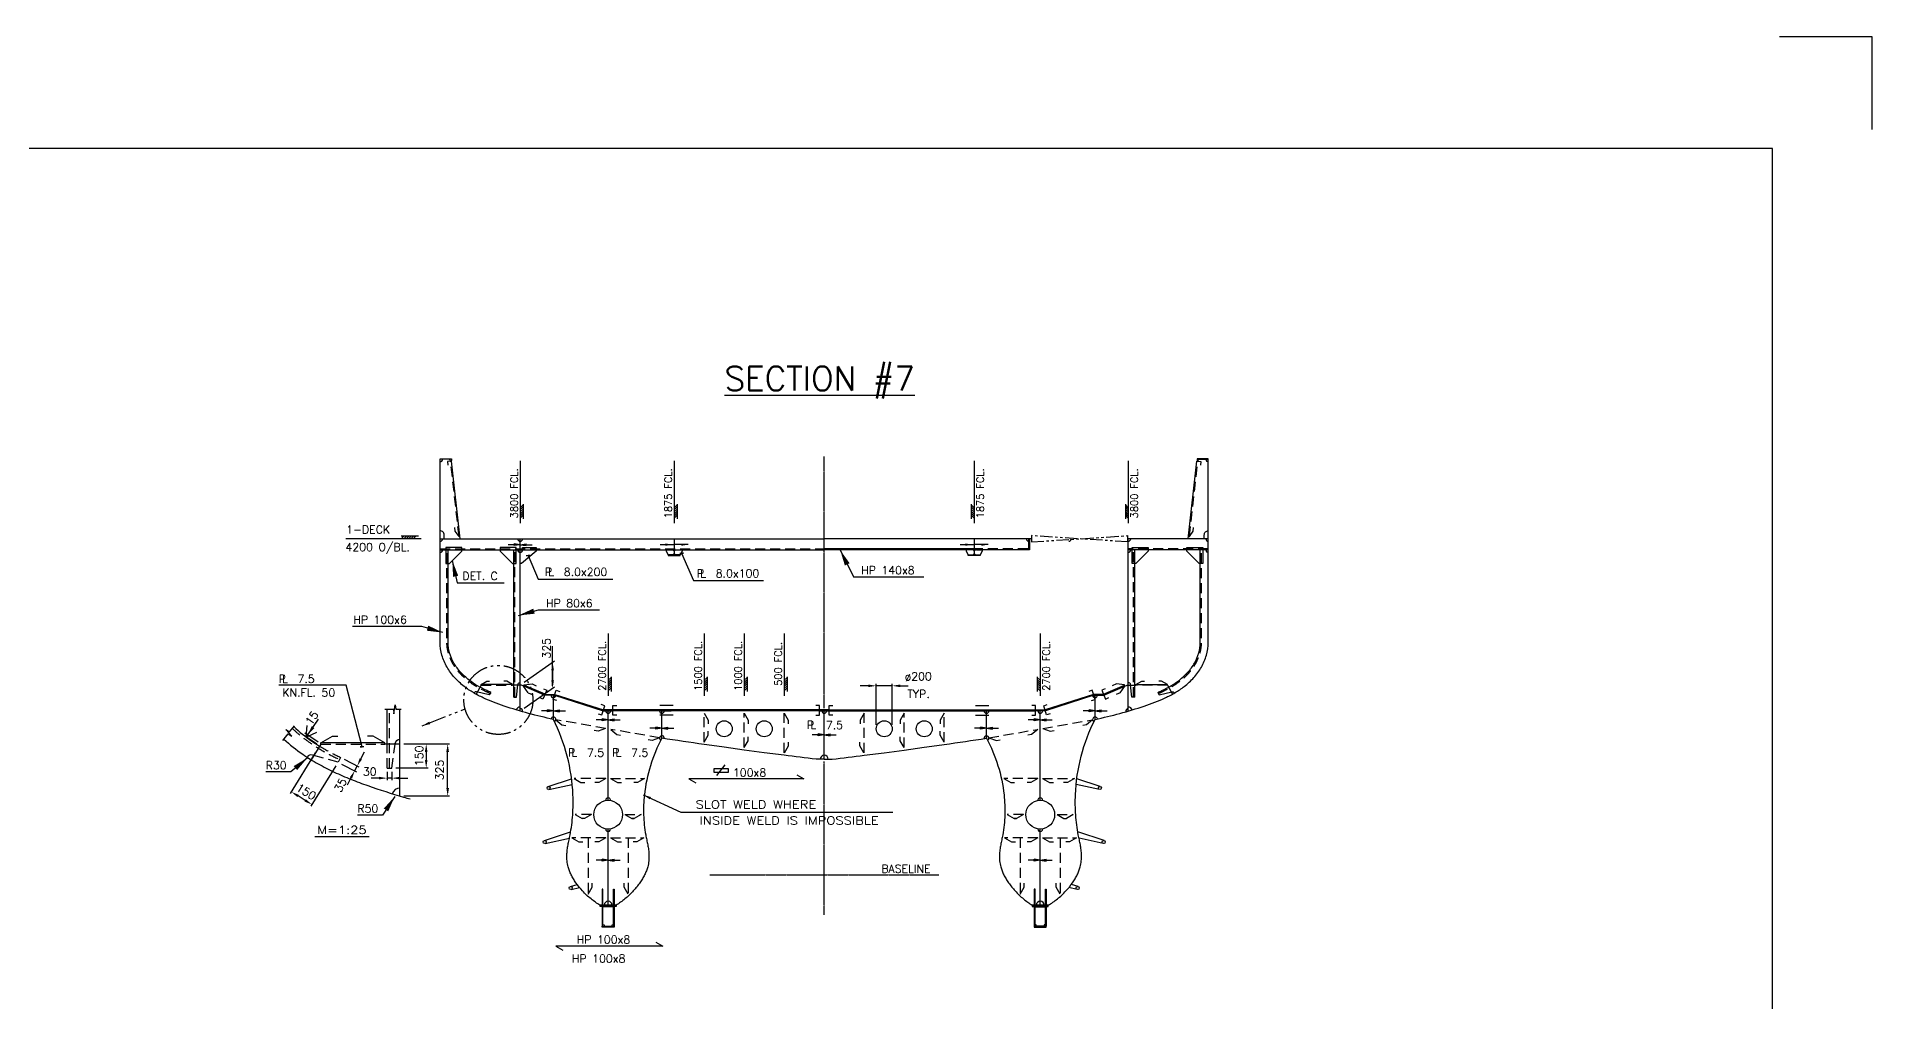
# Model space of a CAD drawing. Extents: x 53504 to 217282, y 25397 to 142583.
# Drawn here: x 194342 to 217282, y 130530 to 142583 of the extents above; entities that cross this region are included whole.
import ezdxf
from ezdxf.enums import TextEntityAlignment as Align

# ---------------------------------------------------------------- set-up
doc = ezdxf.new("R2010")
doc.units = 0
doc.header["$LTSCALE"] = 250
for name, pattern in [('DASHED', [0.75, 0.5, -0.25]), ('PHANTOM', [2.1, 1.25, -0.2, 0.125, -0.2, 0.125, -0.2]), ('PHANTOM2', [1.25, 0.625, -0.125, 0.125, -0.125, 0.125, -0.125])]:
    doc.linetypes.add(name, pattern=pattern)
doc.layers.get('0').update_dxf_attribs({"linetype": 'CONTINUOUS'})
doc.layers.get('DEFPOINTS').update_dxf_attribs({"linetype": 'CONTINUOUS'})
for name, color, linetype in [('_-0', 7, 'CONTINUOUS'), ('S0CO1', 1, 'CONTINUOUS'), ('S0CO2', 2, 'CONTINUOUS'), ('S0CO5', 4, 'CONTINUOUS'), ('S0DA1', 1, 'DASHED'), ('S0DA2', 2, 'DASHED'), ('S0DIM', 2, 'CONTINUOUS'), ('S0PH1', 1, 'PHANTOM'), ('S0TX2', 2, 'CONTINUOUS')]:
    doc.layers.add(name, color=color, linetype=linetype)
doc.styles.add('ROMANS', font='romans', dxfattribs={"height": 100})
doc.dimstyles.new('ORGINAL', dxfattribs={"dimscale": 100, "dimtxt": 1.8, "dimasz": 2, "dimexe": 0.5, "dimexo": 1, "dimgap": 0.5, "dimtad": 1, "dimdec": 0, "dimdsep": 46, "dimtxsty": 'ROMANS', "dimcen": 0, "dimclrd": 1, "dimclre": 1, "dimclrt": 2, "dimadec": 3, "dimazin": 2, "dimtfac": 1, "dimtdec": 0, "dimtmove": 0, "dimatfit": 3, "dimfxl": 1, "dimtvp": 100, "dimtolj": 1, "dimarcsym": 0})
doc.dimstyles.new('ROAR', dxfattribs={"dimscale": 0.4, "dimtxt": 150, "dimasz": 2.4, "dimexe": 100, "dimexo": 100, "dimgap": 400, "dimtad": 0, "dimdsep": 46, "dimtxsty": 'ROMANS', "dimblk1": 'PILB', "dimblk2": 'PILC', "dimsah": 1, "dimcen": 0, "dimclrd": 1, "dimclre": 1, "dimclrt": 2, "dimadec": 0, "dimazin": 0, "dimtfac": 1, "dimtmove": 2, "dimatfit": 3, "dimldrblk": 'PILB', "dimfxl": 100, "dimtvp": 100, "dimtolj": 1, "dimarcsym": 0})
doc.dimstyles.get("Standard").update_dxf_attribs({"dimscale": 50, "dimtxt": 2, "dimasz": 2, "dimexe": 0.5, "dimexo": 1, "dimgap": 1, "dimtad": 1, "dimdsep": 46, "dimtxsty": 'ROMANS', "dimcen": 1.5, "dimclrd": 1, "dimclre": 1, "dimclrt": 2, "dimazin": 2, "dimtfac": 1, "dimtmove": 2, "dimatfit": 3, "dimfxl": 1, "dimtvp": 100, "dimtolj": 1, "dimarcsym": 0})

# ---------------------------------------------------------------- blocks, each defined once
blk = doc.blocks.new('KNE200-OL')
at = {"layer": 'S0CO1', "color": 0}
blk.add_lwpolyline([(-30, 30), (-30, -170), (15, -170), (170, -15), (170, 30)], close=True, dxfattribs=at)
blk = doc.blocks.new('PILD')
at = {"color": 1, "linetype": 'ByBlock'}
blk.add_line((0, 0), (250, 0), dxfattribs=at)
blk.add_solid([(125, 21), (125, -21), (0, 0)], dxfattribs=at)
blk = doc.blocks.new('PILC')
at = {"color": 1, "linetype": 'ByBlock'}
blk.add_line((0, 0), (-250, 0), dxfattribs=at)
blk.add_solid([(-125, 21), (-125, -21), (0, 0)], dxfattribs=at)
blk = doc.blocks.new('PLT-FORBI')
at = {"layer": 'S0CO1'}
for name, p in [('PILD', (-250, 0)), ('PILC', (250, 0))]:
    blk.add_blockref(name, p, dxfattribs=at)
blk = doc.blocks.new('ST10011')
at = {"layer": 'S0CO1'}
for p, q in [((4.24, 0.65), (-0.08, 0.65)), ((0, 0), (0.65, 0.65)), ((0.6, 0), (1.25, 0.65)), ((1.2, 0), (1.85, 0.65)), ((1.8, 0), (2.45, 0.65)), ((2.4, 0), (3.05, 0.65)), ((3, 0), (3.65, 0.65))]:
    blk.add_line(p, q, dxfattribs=at)
blk = doc.blocks.new('*X7')
at = {"color": 0}
for p, q in [((13410, 17177), (13450, 17217)), ((13439, 17177), (13479, 17217)), ((13467, 17177), (13507, 17217)), ((13495, 17177), (13535, 17217)), ((13523, 17177), (13563, 17217)), ((13552, 17177), (13592, 17217))]:
    blk.add_line(p, q, dxfattribs=at)
blk = doc.blocks.new('TYKK')
at = {"layer": 'S0CO1'}
for p, q in [((-2.04, 0.82), (2.04, 0.82)), ((-2.04, 0), (2.04, 0))]:
    blk.add_line(p, q, dxfattribs=at)
at = {"layer": 'S0CO1', "xscale": 0.0204, "yscale": 0.0204, "zscale": 0.0204}
blk.add_blockref('*X7', (-275.41, -350.41), dxfattribs=at)
blk = doc.blocks.new('ST10005')
at = {"color": 1}
for p, q in [((0, 0), (2, 0.32)), ((0, 0), (2, -0.32)), ((0, 0), (4, 0)), ((2, 0.32), (2, -0.32))]:
    blk.add_line(p, q, dxfattribs=at)
blk.add_solid([(0, 0), (2, 0.32), (0, 0), (2, -0.32)], dxfattribs=at)
blk = doc.blocks.new('*D135')
at = {"layer": 'DEFPOINTS', "color": 0, "transparency": 16777216}
for p in [(198881, 133745), (198781, 133445), (199210, 133445)]:
    blk.add_point(p, dxfattribs=at)
at = {"layer": 'S0CO1', "color": 1, "lineweight": -2, "transparency": 16777216}
for p, q in [((198931, 133745), (199235, 133745)), ((199210, 133645), (199210, 133545)), ((198831, 133445), (199235, 133445))]:
    blk.add_line(p, q, dxfattribs=at)
at = {"layer": 'S0CO1', "color": 1, "transparency": 16777216}
for points in [[(199193, 133645), (199226, 133645), (199210, 133745)], [(199193, 133545), (199226, 133545), (199210, 133445)]]:
    blk.add_solid(points, dxfattribs=at)
at = {"layer": 'S0CO1', "color": 2, "transparency": 16777216, "insert": (199122, 133597), "char_height": 100, "attachment_point": 5, "rotation": 90, "style": 'ROMANS'}
blk.add_mtext('\\A1;150', dxfattribs=at)
blk = doc.blocks.new('*D136')
at = {"layer": 'DEFPOINTS', "color": 0, "transparency": 16777216}
for p in [(198721, 133445), (198721, 133318), (198781, 133445)]:
    blk.add_point(p, dxfattribs=at)
at = {"layer": 'S0CO1', "color": 1, "lineweight": -2, "transparency": 16777216}
for p, q in [((198621, 133318), (198521, 133318)), ((198721, 133395), (198721, 133293)), ((198781, 133318), (198721, 133318)), ((198781, 133395), (198781, 133293)), ((198881, 133318), (198981, 133318))]:
    blk.add_line(p, q, dxfattribs=at)
at = {"layer": 'S0CO1', "color": 1, "transparency": 16777216}
for points in [[(198621, 133335), (198621, 133302), (198721, 133318)], [(198881, 133335), (198881, 133302), (198781, 133318)]]:
    blk.add_solid(points, dxfattribs=at)
at = {"layer": 'S0CO1', "color": 2, "transparency": 16777216, "insert": (198504, 133399), "char_height": 100, "attachment_point": 5, "style": 'ROMANS'}
blk.add_mtext('\\A1;30', dxfattribs=at)
blk = doc.blocks.new('PILB')
at = {"color": 1}
for q in [(130, 75), (130, -75)]:
    blk.add_line((0, 0), q, dxfattribs=at)
at = {"color": 1, "linetype": 'ByBlock'}
blk.add_line((0, 0), (250, 0), dxfattribs=at)
blk = doc.blocks.new('*D137')
at = {"layer": 'DEFPOINTS', "color": 0, "transparency": 16777216}
for p in [(197728, 133857), (197893, 133744), (197876, 133719)]:
    blk.add_point(p, dxfattribs=at)
at = {"layer": 'S0DIM', "color": 1, "lineweight": -2, "transparency": 16777216}
for p, q in [((197843, 133742), (197678, 133855)), ((197860, 133766), (197695, 133880)), ((197710, 133831), (197709, 133831)), ((197711, 133832), (197728, 133857)), ((197728, 133858), (197729, 133858))]:
    blk.add_line(p, q, dxfattribs=at)
at = {"layer": 'S0DIM', "color": 1, "lineweight": -2, "transparency": 16777216, "xscale": 0.9600000000000001, "yscale": 0.9600000000000001, "zscale": 0.9600000000000001}
for name, p, rotation in [('PILB', (197711, 133832), 55.56531386182101), ('PILC', (197728, 133857), 235.565313861821)]:
    blk.add_blockref(name, p, dxfattribs=dict(at, rotation=rotation))
at = {"layer": 'S0DIM', "color": 2, "transparency": 16777216, "insert": (197781, 134070), "char_height": 100, "attachment_point": 5, "rotation": 55.5653, "style": 'ROMANS'}
blk.add_mtext('\\A1;15', dxfattribs=at)
blk = doc.blocks.new('*D138')
at = {"layer": 'DEFPOINTS', "color": 0, "transparency": 16777216}
for p in [(198931, 133745), (199478, 133745), (198881, 133095)]:
    blk.add_point(p, dxfattribs=at)
at = {"layer": 'S0CO1', "color": 1, "lineweight": -2, "transparency": 16777216}
for p, q in [((198981, 133745), (199503, 133745)), ((199478, 133195), (199478, 133645)), ((198931, 133095), (199503, 133095))]:
    blk.add_line(p, q, dxfattribs=at)
at = {"layer": 'S0CO1', "color": 1, "transparency": 16777216}
for points in [[(199461, 133645), (199495, 133645), (199478, 133745)], [(199461, 133195), (199495, 133195), (199478, 133095)]]:
    blk.add_solid(points, dxfattribs=at)
at = {"layer": 'S0CO1', "color": 2, "transparency": 16777216, "insert": (199378, 133420), "char_height": 100, "attachment_point": 5, "rotation": 90, "style": 'ROMANS'}
blk.add_mtext('\\A1;325', dxfattribs=at)
blk = doc.blocks.new('PLDIM2')
at = {"layer": 'S0TX2', "style": 'ROMANS'}
for s, p in [('P', (-19, 0)), ('L', (23, 0))]:
    blk.add_text(s, height=100, dxfattribs=at).set_placement(p)
blk.add_attdef('XX.X', (168, -1), '', height=100, dxfattribs=at)
blk = doc.blocks.new('*D142')
at = {"layer": 'DEFPOINTS', "color": 0, "transparency": 16777216}
for p in [(200384, 134481), (200790, 134441), (200384, 134156)]:
    blk.add_point(p, dxfattribs=at)
at = {"layer": 'S0CO1', "color": 1, "lineweight": -2, "transparency": 16777216}
for p, q in [((200434, 134516), (200815, 134783)), ((200790, 134666), (200790, 134541)), ((200434, 134191), (200815, 134458))]:
    blk.add_line(p, q, dxfattribs=at)
at = {"layer": 'S0CO1', "color": 1, "transparency": 16777216}
for points in [[(200773, 134666), (200806, 134666), (200790, 134766)], [(200773, 134541), (200806, 134541), (200790, 134441)]]:
    blk.add_solid(points, dxfattribs=at)
at = {"layer": 'S0CO1', "color": 2, "transparency": 16777216, "insert": (200713, 134941), "char_height": 100, "attachment_point": 5, "rotation": 90, "style": 'ROMANS'}
blk.add_mtext('\\A1;325', dxfattribs=at)
blk = doc.blocks.new('FF')
at = {"color": 0}
blk.add_lwpolyline([(0, 0), (140, 0), (140, -23, -0.767327), (129, -26), (120, -10, 0.267949), (114, -7), (0, -7)], format="xyb", close=True, dxfattribs=at)
blk = doc.blocks.new('snip')
at = {"color": 0, "linetype": 'ByBlock'}
for p, q in [((-75, -151), (-75, -221)), ((75, -151), (75, -221))]:
    blk.add_line(p, q, dxfattribs=at)
blk.add_lwpolyline([(75, -151), (13, -43), (-12, -43), (-75, -151)], dxfattribs=at)
blk = doc.blocks.new('GHJKL')
at = {"layer": 'S0CO1'}
blk.add_line((-65, -20), (65, -20), dxfattribs=at)
for points in [[(-75, 0), (-65, 0), (-65, 200), (-75, 200)], [(75, 0), (65, 0), (65, 200), (75, 200)]]:
    blk.add_lwpolyline(points, close=True, dxfattribs=at)
for centre, start, end in [((-65, -260), 0, 90), ((65, -260), 90, 180)]:
    blk.add_arc(centre, 20, start, end, dxfattribs=at)
at = {"layer": 'S0CO2'}
for points in [[(-100, -15), (100, -15), (100, 0), (-100, 0)], [(-75, -260), (-65, -260), (-65, -15), (-75, -15)], [(75, -260), (65, -260), (65, -15), (75, -15)], [(-75, -275), (75, -275), (75, -260), (-75, -260)]]:
    blk.add_lwpolyline(points, close=True, dxfattribs=at)
blk = doc.blocks.new('*D140')
at = {"layer": 'DEFPOINTS', "color": 0, "transparency": 16777216}
for p in [(197849, 133675), (198108, 133516), (197524, 133147)]:
    blk.add_point(p, dxfattribs=at)
at = {"layer": 'S0CO1', "color": 1, "lineweight": -2, "transparency": 16777216}
for p, q in [((197823, 133633), (197511, 133126)), ((198082, 133473), (197770, 132967)), ((197698, 133040), (197609, 133095))]:
    blk.add_line(p, q, dxfattribs=at)
at = {"layer": 'S0CO1', "color": 1, "transparency": 16777216}
for points in [[(197618, 133109), (197600, 133081), (197524, 133147)], [(197706, 133054), (197689, 133026), (197783, 132988)]]:
    blk.add_solid(points, dxfattribs=at)
at = {"layer": 'S0CO1', "color": 2, "transparency": 16777216, "insert": (197710, 133148), "char_height": 100, "attachment_point": 5, "rotation": 328.3731, "style": 'ROMANS'}
blk.add_mtext('\\A1;150', dxfattribs=at)
blk = doc.blocks.new('*D141')
at = {"layer": 'DEFPOINTS', "color": 0, "transparency": 16777216}
for p in [(198108, 133516), (198140, 133577), (198315, 133409)]:
    blk.add_point(p, dxfattribs=at)
at = {"layer": 'S0CO1', "color": 1, "lineweight": -2, "transparency": 16777216}
for p, q in [((198184, 133554), (198369, 133459)), ((198393, 133559), (198439, 133648)), ((198152, 133493), (198337, 133397)), ((198269, 133320), (198223, 133231)), ((198347, 133470), (198315, 133409))]:
    blk.add_line(p, q, dxfattribs=at)
at = {"layer": 'S0CO1', "color": 1, "transparency": 16777216}
for points in [[(198378, 133567), (198407, 133551), (198347, 133470)], [(198254, 133328), (198284, 133312), (198315, 133409)]]:
    blk.add_solid(points, dxfattribs=at)
at = {"layer": 'S0CO1', "color": 2, "transparency": 16777216, "insert": (198139, 133231), "char_height": 100, "attachment_point": 5, "rotation": 62.6292, "style": 'ROMANS'}
blk.add_mtext('\\A1;35', dxfattribs=at)
blk = doc.blocks.new('FLST-2')
at = {"layer": 'S0TX2', "color": 1}
for p, q in [((-256, 101), (-256, 151)), ((-256, 151), (-81, 151)), ((-81, 101), (-256, 101)), ((-222, 65), (-117, 198)), ((-81, 151), (-81, 101))]:
    blk.add_line(p, q, dxfattribs=at)
at = {"layer": 'S0TX2', "style": 'ROMANS'}
blk.add_attdef('FL.ST', (-20, 50), '', height=100, dxfattribs=at)
blk = doc.blocks.new('*D139')
at = {"layer": 'DEFPOINTS', "color": 0, "transparency": 16777216}
for p in [(204834, 134472), (204834, 133934), (205034, 133934)]:
    blk.add_point(p, dxfattribs=at)
at = {"layer": 'S0CO1', "color": 1, "lineweight": -2, "transparency": 16777216}
for p, q in [((204734, 134472), (204634, 134472)), ((204834, 133984), (204834, 134497)), ((205034, 134472), (204834, 134472)), ((205034, 133984), (205034, 134497)), ((205134, 134472), (205234, 134472))]:
    blk.add_line(p, q, dxfattribs=at)
at = {"layer": 'S0CO1', "color": 1, "transparency": 16777216}
for points in [[(204734, 134488), (204734, 134455), (204834, 134472)], [(205134, 134488), (205134, 134455), (205034, 134472)]]:
    blk.add_solid(points, dxfattribs=at)
at = {"layer": 'S0CO1', "color": 2, "transparency": 16777216, "insert": (205359, 134585), "char_height": 100, "attachment_point": 5, "style": 'ROMANS'}
blk.add_mtext('\\A1;ø200', dxfattribs=at)
blk = doc.blocks.new('HP140x8')
at = {"color": 0}
blk.add_lwpolyline([(0, 0), (0, -140), (24, -140, 0.767327), (27, -129), (11, -119, -0.267949), (8, -115), (8, 0)], format="xyb", close=True, dxfattribs=at)

msp = doc.modelspace()

# ---------------------------------------------------------------- linework, layer by layer
at = {"color": 2}
msp.add_lwpolyline([(217282.13, 141425.024), (217282.13, 142583.069), (216124.085, 142583.069)], dxfattribs=at)
at = {"layer": 'S0CO1', "color": 6}
for p, q in [((216034.459, 141186.874), (135791.556, 141186.874)), ((216034.929, 92984.046), (216034.459, 141186.874))]:
    msp.add_line(p, q, dxfattribs=at)
at = {"layer": 'S0CO1', "color": 0}
for p, q in [((199633.9, 136308.95), (199525.532, 137280.429)), ((208733.9, 136308.95), (208842.268, 137280.429)), ((199383.9, 136168.95), (204183.9, 136168.95)), ((200303.9, 134331.421), (200303.9, 136168.95)), ((202293.9, 136168.95), (202308.9, 136153.95)), ((202308.9, 136123.95), (202293.9, 136108.95)), ((202323.9, 136168.95), (202308.9, 136153.95)), ((202308.9, 136123.95), (202323.9, 136108.95)), ((206058.9, 136168.95), (204183.9, 136168.95)), ((206724.9, 136168.95), (204183.9, 136168.95)), ((206043.9, 136168.95), (206058.9, 136153.95)), ((206058.9, 136123.95), (206043.9, 136108.95)), ((206073.9, 136168.95), (206058.9, 136153.95)), ((206058.9, 136123.95), (206073.9, 136108.95)), ((208983.9, 136168.95), (207983.9, 136168.95)), ((208063.9, 134331.421), (208063.9, 136168.95)), ((200789.693, 134472.915), (200789.693, 134966.465)), ((199895.128, 134481.421), (199832.238, 134367.645)), ((200288.9, 134489.421), (199895.128, 134489.421)), ((200398.9, 134481.421), (200383.9, 134481.421)), ((200690.144, 134355.192), (200398.9, 134481.421)), ((200694.916, 134366.203), (200431.198, 134480.502)), ((207672.884, 134366.203), (207936.602, 134480.502)), ((207677.655, 134355.192), (207968.9, 134481.421)), ((207968.9, 134481.421), (207983.9, 134481.421)), ((208078.9, 134489.421), (208472.671, 134489.421)), ((208472.671, 134481.421), (208535.562, 134367.645)), ((200813.161, 134353.29), (201420.295, 134160.054)), ((200818.034, 134364.332), (201423.935, 134171.489)), ((202294.698, 134225.38), (202127.683, 134225.38)), ((206073.102, 134225.38), (206240.116, 134225.38)), ((207549.766, 134364.332), (206943.865, 134171.489)), ((207554.639, 134353.29), (206947.505, 134160.054)), ((201423.9, 134159.378), (201423.9, 134159.378)), ((204123.9, 134171.378), (201543.9, 134171.378)), ((204123.9, 134159.378), (201543.9, 134159.378)), ((201543.9, 134159.378), (201543.9, 134159.378)), ((202294.698, 134105.38), (202127.683, 134105.38)), ((202153.28, 134159.378), (202153.28, 134159.378)), ((204243.9, 134171.378), (206823.9, 134171.378)), ((204243.9, 134159.378), (206823.9, 134159.378)), ((206073.102, 134105.38), (206240.116, 134105.38)), ((206214.52, 134159.378), (206214.52, 134159.378)), ((206823.9, 134159.378), (206823.9, 134159.378)), ((206943.9, 134159.378), (206943.9, 134159.378))]:
    msp.add_line(p, q, dxfattribs=at)
for points in [[(199525.532, 137280.429), (199475.84, 137274.886), (199481.09, 137227.825)], [(208842.268, 137280.429), (208891.96, 137274.886), (208886.71, 137227.825)], [(199630.553, 136338.95), (199620.491, 136338.95), (199573.057, 136403.37), (199567.95, 136449.151)], [(208737.246, 136338.95), (208747.308, 136338.95), (208794.743, 136403.37), (208799.849, 136449.151)], [(202278.9, 136168.95), (202208.9, 136168.95), (202208.9, 136153.95), (202233.9, 136108.95)], [(202338.9, 136168.95), (202408.9, 136168.95), (202408.9, 136153.95), (202383.9, 136108.95)], [(206028.9, 136168.95), (205958.9, 136168.95), (205958.9, 136153.95), (205983.9, 136108.95)], [(206088.9, 136168.95), (206158.9, 136168.95), (206158.9, 136153.95), (206133.9, 136108.95)], [(199895.128, 134481.421), (199895.128, 134489.421), (199967.874, 134531.421), (200002.03, 134531.421)], [(200288.9, 134481.421), (200288.9, 134489.421), (200216.154, 134531.421), (200181.622, 134531.421)], [(200383.9, 134481.421), (200288.9, 134481.421)], [(200673.957, 134434.137), (200716.386, 134415.751), (200668.674, 134305.644), (200626.245, 134324.03)], [(207693.843, 134434.137), (207651.414, 134415.751), (207699.126, 134305.644), (207741.555, 134324.03)], [(207983.9, 134481.421), (208078.9, 134481.421)], [(208078.9, 134481.421), (208078.9, 134489.421), (208151.646, 134531.421), (208186.177, 134531.421)], [(208472.671, 134481.421), (208472.671, 134489.421), (208399.925, 134531.421), (208365.77, 134531.421)], [(200842.21, 134287.81), (200798.145, 134301.832), (200834.534, 134416.182), (200878.598, 134402.16)], [(201359.852, 134122.625), (201403.915, 134108.598), (201440.315, 134222.945), (201396.252, 134236.971)], [(201590.143, 134105.38), (201543.901, 134105.378), (201543.898, 134225.378), (201590.14, 134225.38)], [(204077.657, 134105.38), (204123.898, 134105.378), (204123.902, 134225.378), (204077.66, 134225.38)], [(204290.143, 134105.38), (204243.902, 134105.378), (204243.898, 134225.378), (204290.14, 134225.38)], [(206777.657, 134105.38), (206823.898, 134105.378), (206823.902, 134225.378), (206777.66, 134225.38)], [(207007.947, 134122.625), (206963.885, 134108.598), (206927.485, 134222.945), (206971.548, 134236.971)], [(207525.59, 134287.81), (207569.654, 134301.832), (207533.266, 134416.182), (207489.202, 134402.16)], [(200829.075, 134047.383), (200905.814, 133983.265), (200953.258, 133975.002)], [(202683.9, 134129.378), (202733.9, 134042.776), (202733.9, 133994.618)], [(203183.9, 134129.378), (203233.9, 134042.776), (203233.9, 133994.618)], [(203683.9, 134129.378), (203733.9, 134042.776), (203733.9, 133994.618)], [(204683.9, 134129.378), (204633.9, 134042.776), (204633.9, 133994.618)], [(205183.9, 134129.378), (205133.9, 134042.776), (205133.9, 133994.618)], [(205683.9, 134129.378), (205633.9, 134042.776), (205633.9, 133994.618)], [(207538.725, 134047.383), (207461.986, 133983.265), (207414.542, 133975.002)], [(197891.428, 133760.504), (198036.92, 133844.504), (198105.23, 133844.504)], [(198691.189, 133760.504), (198545.697, 133844.504), (198476.633, 133844.504)], [(201452.274, 133938.863), (201358.379, 133904.458), (201310.935, 133912.718)], [(201515.495, 133927.854), (201592.238, 133863.741), (201639.682, 133855.481)], [(202126.334, 133821.486), (202032.437, 133787.088), (201984.993, 133795.351)], [(202683.9, 133768.544), (202733.9, 133855.147), (202733.9, 133903.304)], [(203183.9, 133699.308), (203233.9, 133785.91), (203233.9, 133834.068)], [(203687.728, 133633.135), (203737.728, 133719.737), (203737.728, 133767.895)], [(204680.072, 133633.135), (204630.072, 133719.737), (204630.072, 133767.895)], [(205183.9, 133699.308), (205133.9, 133785.91), (205133.9, 133834.068)], [(205683.9, 133768.544), (205633.9, 133855.147), (205633.9, 133903.304)], [(206241.465, 133821.486), (206335.363, 133787.088), (206382.806, 133795.351)], [(206852.305, 133927.854), (206775.562, 133863.741), (206728.118, 133855.481)], [(206915.525, 133938.863), (207009.421, 133904.458), (207056.865, 133912.718)], [(201056.95, 133311.626), (201143.553, 133261.626), (201191.711, 133261.626)], [(201453.9, 133311.626), (201367.297, 133261.626), (201319.14, 133261.626)], [(201513.9, 133311.626), (201600.502, 133261.626), (201648.66, 133261.626)], [(201938.783, 133311.626), (201852.18, 133261.626), (201804.022, 133261.626)], [(206429.017, 133311.626), (206515.62, 133261.626), (206563.778, 133261.626)], [(206853.9, 133311.626), (206767.297, 133261.626), (206719.14, 133261.626)], [(206913.9, 133311.626), (207000.502, 133261.626), (207048.66, 133261.626)], [(207310.849, 133311.626), (207224.247, 133261.626), (207176.089, 133261.626)], [(201071.123, 132861.64), (201157.726, 132811.64), (201157.726, 132811.64)], [(201273.9, 132861.64), (201187.297, 132811.64), (201157.726, 132811.64)], [(201693.9, 132861.64), (201780.502, 132811.64), (201810.039, 132811.64)], [(201896.641, 132861.64), (201810.039, 132811.64), (201780.502, 132811.64)], [(206471.159, 132861.64), (206557.761, 132811.64), (206587.297, 132811.64)], [(206673.9, 132861.64), (206587.297, 132811.64), (206557.761, 132811.64)], [(207093.9, 132861.64), (207180.502, 132811.64), (207210.074, 132811.64)], [(207296.677, 132861.64), (207210.074, 132811.64), (207210.074, 132811.64)], [(201030.981, 132570.255), (201117.583, 132520.255), (201165.741, 132520.255)], [(201453.9, 132570.255), (201367.297, 132520.255), (201319.14, 132520.255)], [(201513.9, 132570.255), (201600.502, 132520.255), (201648.66, 132520.255)], [(201929.977, 132570.255), (201843.374, 132520.255), (201795.216, 132520.255)], [(206437.823, 132570.255), (206524.426, 132520.255), (206572.583, 132520.255)], [(206853.9, 132570.255), (206767.297, 132520.255), (206719.14, 132520.255)], [(206913.9, 132570.255), (207000.502, 132520.255), (207048.66, 132520.255)], [(207336.819, 132570.255), (207250.216, 132520.255), (207202.059, 132520.255)], [(201233.9, 131869.03), (201283.9, 131955.632), (201283.9, 132003.79)], [(201733.9, 131869.03), (201683.9, 131955.632), (201683.9, 132003.79)], [(206633.9, 131869.03), (206683.9, 131955.632), (206683.9, 132003.79)], [(207133.9, 131869.03), (207083.9, 131955.632), (207083.9, 132003.79)]]:
    msp.add_lwpolyline(points, dxfattribs=at)
for points in [[(199433.9, 136308.95), (199433.9, 136358.95, 0.414213624), (199383.9, 136408.95)], [(208933.9, 136308.95), (208933.9, 136358.95, -0.414213624), (208983.9, 136408.95)], [(200303.9, 134331.421), (200338.9, 134331.421), (200354.157, 134485.335, -0.376385641), (200383.9, 134511.421)], [(208063.9, 134331.421), (208028.9, 134331.421), (208013.643, 134485.335, 0.376385641), (207983.9, 134511.421)], [(200015.668, 134389.427), (199998.756, 134358.83), (199840.394, 134396.515, 0.345656112), (199806.128, 134382.42)], [(208352.132, 134389.427), (208369.044, 134358.83), (208527.406, 134396.515, -0.345656112), (208561.672, 134382.42)]]:
    msp.add_lwpolyline(points, format="xyb", dxfattribs=at)
at = {"layer": 'S0CO1', "color": 0, "flags": 128}
for points in [[(200015.668, 134389.427, -0.007639174), (199965.76, 134411.813, -0.023241), (199850.198, 134472.476, -0.03273), (199745.271, 134543.542, -0.043303), (199639.121, 134641.901, -0.054224), (199556.581, 134755.448, -0.059638), (199502.69, 134882.527, -0.070602), (199483.9, 135014.903), (199483.9, 136168.95)], [(208352.132, 134389.427, 0.007639174), (208402.039, 134411.813, 0.023241), (208517.602, 134472.476, 0.03273), (208622.528, 134543.542, 0.043303), (208728.679, 134641.901, 0.054224), (208811.219, 134755.448, 0.059638), (208865.11, 134882.527, 0.070602), (208883.9, 135014.903), (208883.9, 136168.95)]]:
    msp.add_lwpolyline(points, format="xyb", dxfattribs=at)
at = {"layer": 'S0CO1', "color": 0}
for points in [[(200288.9, 135998.95), (200333.9, 135998.95), (200333.9, 136198.95), (200133.9, 136198.95), (200133.9, 136153.95), (200288.9, 135998.95)], [(208078.9, 135998.95), (208033.9, 135998.95), (208033.9, 136198.95), (208233.9, 136198.95), (208233.9, 136153.95), (208078.9, 135998.95)]]:
    msp.add_lwpolyline(points, close=True, dxfattribs=at)
msp.add_lwpolyline([(200383.9, 136138.95, 0.414213562), (200413.9, 136168.95), (200413.9, 136198.95), (200583.9, 136198.95), (200583.9, 136153.95), (200398.9, 135998.95), (200383.9, 135998.95)], format="xyb", close=True, dxfattribs=at)
at = {"layer": 'S0CO1', "color": 0, "flags": 128}
for points in [[(198692.966, 134179.236), (198799.282, 134179.236), (198807.11, 134123.533), (198822.767, 134234.939), (198830.595, 134179.236), (198896.396, 134179.236)], [(197416.568, 133787.65), (197482.791, 133870.822), (197531.244, 133842.25), (197453.843, 133923.892), (197502.296, 133895.32), (197563.776, 133972.535)]]:
    msp.add_lwpolyline(points, dxfattribs=at)
at = {"layer": 'S0CO1', "color": 0}
for centre in [(202933.9, 133934.378), (203433.9, 133934.378), (204933.9, 133934.378), (205433.9, 133934.378)]:
    msp.add_circle(centre, 100, dxfattribs=at)
for centre, radius, start, end in [((199383.9, 137301.95), 30, 269.9999407, 0.000006), ((208983.9, 137301.95), 30, 179.999994, 270.0000593), ((199383.9, 136308.95), 30, 270.000006, 0), ((200383.9, 136308.95), 30, 180, 0), ((206740.9, 136308.95), 30, 180, 270), ((207240.17, 136308.95), 30, 270, 0), ((207983.9, 136308.95), 30, 270, 0), ((208983.9, 136308.95), 30, 180, 269.999994), ((199383.9, 136168.95), 30, 270.000006, 0), ((200383.9, 136168.95), 30, 180, 270), ((207983.9, 136168.95), 30, 270, 0), ((208983.9, 136168.95), 30, 180, 269.999994), ((200383.9, 134156.192), 50, 90, 163.440268), ((200799.52, 134353.29), 30, 180, 350.271599), ((207568.28, 134353.29), 30, 189.728401, 0), ((207983.9, 134156.192), 50, 16.559732, 90), ((200383.9, 134156.192), 30, 343.6677051, 90), ((200799.52, 134052.53), 30, 296.2654209, 168.2128172), ((201483.9, 134159.378), 30, 180, 0), ((202155.89, 134159.378), 30, 180, 0), ((204183.9, 134159.378), 30, 180, 0), ((206211.91, 134159.378), 30, 180, 0), ((206883.9, 134159.378), 30, 180, 0), ((207568.28, 134052.53), 30, 11.7871828, 243.7345791), ((207983.9, 134156.192), 30, 90, 196.3322949), ((202155.89, 133816.34), 30, 351.3117209, 242.121306), ((206211.91, 133816.34), 30, 297.878694, 188.6882791), ((204183.9, 133553.648), 50, 0.2074448, 179.7925552), ((198881.189, 133094.504), 100, 90, 163.2167725), ((201483.9, 133041.64), 30, 352.8770195, 189.9044328), ((206883.9, 133041.64), 30, 350.0955672, 187.1229805), ((201483.9, 132681.64), 30, 172.5249867, 6.6197924), ((206883.9, 132681.64), 30, 173.3802076, 7.4750133), ((201483.9, 131730.06), 50, 0, 180), ((206883.9, 131730.06), 50, 0, 180)]:
    msp.add_arc(centre, radius, start, end, dxfattribs=at)
at = {"layer": 'S0CO2', "color": 0}
for p, q in [((198721.189, 133744.504), (198721.189, 134179.236)), ((198691.189, 133760.504), (197891.428, 133760.504)), ((200734.429, 133213.626), (201027.045, 133308.957)), ((207633.371, 133213.626), (207340.754, 133308.957)), ((200744.184, 133177.221), (201035.066, 133238.811)), ((207623.616, 133177.221), (207332.734, 133238.811)), ((200686.64, 132539.022), (201014.897, 132645.965)), ((207681.16, 132539.022), (207352.903, 132645.965)), ((200696.394, 132502.617), (200999.642, 132566.825)), ((207671.406, 132502.617), (207368.157, 132566.825)), ((201012.076, 131964.11), (201094.465, 131990.951)), ((201021.831, 131927.706), (201126.579, 131949.884)), ((207345.969, 131927.706), (207241.221, 131949.884)), ((207355.723, 131964.11), (207273.335, 131990.951))]:
    msp.add_line(p, q, dxfattribs=at)
for points in [[(202233.9, 136098.95), (202383.9, 136098.95), (202383.9, 136108.95), (202233.9, 136108.95)], [(206133.9, 136098.95), (205983.9, 136098.95), (205983.9, 136108.95), (206133.9, 136108.95)], [(200814.52, 134353.29), (200694.52, 134353.29), (200694.52, 134365.29), (200814.52, 134365.29)], [(207553.28, 134353.29), (207673.28, 134353.29), (207673.28, 134365.29), (207553.28, 134365.29)], [(201423.9, 134159.378), (201543.9, 134159.378), (201543.9, 134171.378), (201423.9, 134171.378)], [(202153.28, 134159.378), (202273.28, 134159.378), (202273.28, 134171.378), (202153.28, 134171.378)], [(204123.9, 134159.378), (204243.9, 134159.378), (204243.9, 134171.378), (204123.9, 134171.378)], [(206214.52, 134159.378), (206094.52, 134159.378), (206094.52, 134171.378), (206214.52, 134171.378)], [(206943.9, 134159.378), (206823.9, 134159.378), (206823.9, 134171.378), (206943.9, 134171.378)]]:
    msp.add_lwpolyline(points, close=True, dxfattribs=at)
at = {"layer": 'S0CO2', "color": 0, "flags": 128}
msp.add_lwpolyline([(197555.434, 133962.057, 0.036656767), (197780.115, 133781.319, 0.013042209), (197875.696, 133718.959, 0.013042209)], format="xyb", dxfattribs=at)
at = {"layer": 'S0CO2', "color": 0}
for points in [[(197891.428, 133744.504), (197770.819, 133548.663)], [(197891.428, 133744.504), (197891.428, 133760.504)], [(198691.189, 133744.504), (198691.189, 133760.504)], [(198881.189, 133744.504), (198691.189, 133744.504)]]:
    msp.add_lwpolyline(points, dxfattribs=at)
for points in [[(198820.671, 133744.504), (198821.702, 133752.333, -0.376385641), (198881.189, 133804.504)], [(197803.526, 133601.772), (197787.131, 133606.403, 0.329846477), (197720.36, 133581.127)]]:
    msp.add_lwpolyline(points, format="xyb", dxfattribs=at)
for centre in [(200738.414, 133195.184), (207629.386, 133195.184), (200690.624, 132520.58), (207677.176, 132520.58), (201016.061, 131945.669), (207351.739, 131945.669)]:
    msp.add_circle(centre, 18.867, dxfattribs=at)
at = {"layer": 'S0CO5', "color": 0}
for p, q in [((199383.9, 136308.95), (204183.9, 136308.95)), ((200383.9, 134156.192), (200383.9, 136308.95)), ((202308.9, 136308.95), (202308.9, 136108.95)), ((206773.9, 136308.95), (204183.9, 136308.95)), ((206058.9, 136308.95), (206058.9, 136108.95)), ((208983.9, 136308.95), (207973.9, 136308.95)), ((207983.9, 134156.192), (207983.9, 136308.95)), ((200799.52, 134052.53), (200799.52, 134353.29)), ((207568.28, 134052.53), (207568.28, 134353.29)), ((198881.189, 133094.504), (198881.189, 134179.236)), ((201483.9, 133041.64), (201483.9, 134159.378)), ((202155.89, 133816.34), (202155.89, 134159.378)), ((206211.91, 133816.34), (206211.91, 134159.378)), ((206883.9, 133041.64), (206883.9, 134159.378)), ((201483.9, 131730.06), (201483.9, 132681.64)), ((206883.9, 131730.06), (206883.9, 132681.64))]:
    msp.add_line(p, q, dxfattribs=at)
at = {"layer": 'S0CO5', "color": 0, "linetype": 'ByBlock'}
msp.add_line((204183.9, 133553.51), (204183.9, 134159.378), dxfattribs=at)
at = {"layer": 'S0CO5', "color": 0, "linetype": 'ByBlock', "flags": 128}
for points in [[(204183.9, 133553.51), (204083.9, 133553.41, -0.001429), (203683.9, 133603.38), (203433.846, 133635.757), (203183.9, 133669.03), (202933.833, 133703.132, -0.001145), (202683.9, 133738.24, -0.002528), (202155.89, 133816.34, 0.096762), (201936.58, 133108.95, 0.034255), (201926.746, 132858.351, 0.038071), (201953.12, 132608.95, 0.007095), (201965.443, 132546.772, -0.005826), (201977.923, 132484.626, -0.012292), (201988.14, 132422.083, -0.025233), (201993.64, 132358.95, -0.034269), (201991.214, 132283.369, -0.038971), (201977.79, 132208.95, -0.027017), (201961.44, 132157.983, -0.024064), (201939.98, 132108.95, -0.023258), (201911.533, 132057.756, -0.015998), (201879.16, 132008.95, -0.015506), (201840.305, 131957.694, -0.015415), (201798.36, 131908.95, -0.034822), (201693.12, 131808.95, -0.032423), (201583.9, 131730.06), (201383.9, 131730.06, -0.035504), (201269.66, 131808.95, -0.018675), (201214.132, 131856.939, -0.018755), (201162.34, 131908.95, -0.032871), (201081.46, 132008.95, -0.01668), (201049.421, 132057.737, -0.023697), (201021.42, 132108.95, -0.024092), (201000.394, 132158.026, -0.025707), (200984.35, 132208.95, -0.037085), (200970.834, 132283.368, -0.033833), (200967.97, 132358.95, -0.025322), (200973.058, 132422.112, -0.013115), (200982.982, 132484.697, -0.007024), (200995.421, 132546.847, 0.005166), (201008.09, 132608.95, 0.030151), (201040.792, 132857.893, 0.028264), (201044.26, 133108.95, 0.105936), (200799.52, 134052.53, -0.031007), (200183.9, 134219.47, -0.009027), (200052.271, 134266.752, -0.018505), (199923.445, 134321.207, -0.023241), (199799.655, 134386.189, -0.03273), (199683.9, 134464.59, -0.043303), (199565.067, 134574.7, -0.054224), (199469.811, 134705.74, -0.059638), (199406.639, 134854.704, -0.070602), (199383.9, 135014.9), (199383.9, 137308.95)], [(204183.9, 133553.51), (204283.9, 133553.41, 0.001429), (204683.9, 133603.38), (204933.954, 133635.757), (205183.9, 133669.03), (205433.967, 133703.132, 0.001145), (205683.9, 133738.24, 0.002528), (206211.91, 133816.34, -0.096762), (206431.22, 133108.95, -0.034255), (206441.054, 132858.351, -0.038071), (206414.68, 132608.95, -0.007095), (206402.357, 132546.772, 0.005826), (206389.877, 132484.626, 0.012292), (206379.66, 132422.083, 0.025233), (206374.16, 132358.95, 0.034269), (206376.585, 132283.369, 0.038971), (206390.01, 132208.95, 0.027017), (206406.36, 132157.983, 0.024064), (206427.82, 132108.95, 0.023258), (206456.267, 132057.756, 0.015998), (206488.64, 132008.95, 0.015506), (206527.495, 131957.694, 0.015415), (206569.44, 131908.95, 0.034822), (206674.68, 131808.95, 0.032423), (206783.9, 131730.06), (206983.9, 131730.06, 0.035504), (207098.14, 131808.95, 0.018675), (207153.668, 131856.939, 0.018755), (207205.46, 131908.95, 0.032871), (207286.34, 132008.95, 0.01668), (207318.379, 132057.737, 0.023697), (207346.38, 132108.95, 0.024092), (207367.405, 132158.026, 0.025707), (207383.45, 132208.95, 0.037085), (207396.966, 132283.368, 0.033833), (207399.83, 132358.95, 0.025322), (207394.742, 132422.112, 0.013115), (207384.818, 132484.697, 0.007024), (207372.379, 132546.847, -0.005166), (207359.71, 132608.95, -0.030151), (207327.007, 132857.893, -0.028264), (207323.54, 133108.95, -0.105936), (207568.28, 134052.53, 0.031007), (208183.9, 134219.47, 0.009027), (208315.528, 134266.752, 0.018505), (208444.355, 134321.207, 0.023241), (208568.144, 134386.189, 0.03273), (208683.9, 134464.59, 0.043303), (208802.732, 134574.7, 0.054224), (208897.989, 134705.74, 0.059638), (208961.161, 134854.704, 0.070602), (208983.9, 135014.9), (208983.9, 137308.95)]]:
    msp.add_lwpolyline(points, format="xyb", dxfattribs=at)
at = {"layer": 'S0CO5', "color": 0}
msp.add_lwpolyline([(197430.509, 133805.159, 0.034846949), (197666.502, 133616.722, 0.023747), (197858.974, 133496.942, 0.017913), (198060.745, 133393.592, 0.015002), (198268.916, 133303.72, 0.00917), (198481.189, 133224.015, 0.015466), (198927.761, 133081.001, 0.001881307), (199007.477, 133058.489)], format="xyb", dxfattribs=at)
for centre in [(201483.9, 132861.64), (206883.9, 132861.64)]:
    msp.add_circle(centre, 180, dxfattribs=at)
at = {"layer": 'S0DA1', "color": 0}
for p, q in [((199620.491, 136338.95), (199515.594, 137279.32)), ((208747.308, 136338.95), (208852.206, 137279.32)), ((199383.9, 136183.95), (204183.9, 136183.95)), ((200318.9, 134331.421), (200318.9, 136168.95)), ((206058.9, 136183.95), (204183.9, 136183.95)), ((206728.488, 136183.95), (204183.9, 136183.95)), ((208983.9, 136183.95), (207983.9, 136183.95)), ((208048.9, 134331.421), (208048.9, 136168.95)), ((199895.128, 134481.421), (200288.9, 134481.421)), ((208472.671, 134481.421), (208078.9, 134481.421)), ((198751.189, 133444.504), (198751.189, 134179.236)), ((197891.428, 133744.504), (198691.189, 133744.504)), ((198721.189, 133444.504), (198721.189, 133744.504))]:
    msp.add_line(p, q, dxfattribs=at)
at = {"layer": 'S0DA1', "color": 0, "flags": 128}
for points in [[(200008.376, 134376.235, -0.007433694), (199959.413, 134398.222, -0.023241), (199842.616, 134459.533, -0.03273), (199736.066, 134531.699, -0.043303), (199628.013, 134631.821, -0.054224), (199543.566, 134747.992, -0.059638), (199488.282, 134878.354, -0.070602), (199468.9, 135014.902), (199468.9, 136168.95)], [(208359.423, 134376.235, 0.007433694), (208408.387, 134398.222, 0.023241), (208525.183, 134459.533, 0.03273), (208631.734, 134531.699, 0.043303), (208739.787, 134631.821, 0.054224), (208824.234, 134747.992, 0.059638), (208879.517, 134878.354, 0.070602), (208898.9, 135014.902), (208898.9, 136168.95)], [(197536.691, 133938.517, 0.036362125), (197763.073, 133756.629, 0.023747), (197941.844, 133645.375, 0.017295868), (198126.087, 133550.716)], [(197875.696, 133718.959, 0.010701476), (197956.468, 133671.57, 0.017374839), (198139.713, 133577.46)]]:
    msp.add_lwpolyline(points, format="xyb", dxfattribs=at)
at = {"layer": 'S0DA1', "color": 0}
for points in [[(198721.189, 133444.504), (198781.189, 133444.504), (198820.671, 133744.504)], [(198139.713, 133577.46), (198107.798, 133515.813), (197803.526, 133601.772)]]:
    msp.add_lwpolyline(points, dxfattribs=at)
at = {"layer": 'S0DA2', "color": 0}
for p, q in [((201452.274, 133938.863), (200829.075, 134047.383)), ((202683.9, 133768.544), (202683.9, 134129.378)), ((203183.9, 133699.308), (203183.9, 134129.378)), ((203683.9, 133633.135), (203683.9, 134129.378)), ((204683.9, 133633.135), (204683.9, 134129.378)), ((205183.9, 133699.308), (205183.9, 134129.378)), ((205683.9, 133768.544), (205683.9, 134129.378)), ((206915.525, 133938.863), (207538.725, 134047.383)), ((202126.334, 133821.486), (201515.495, 133927.854)), ((206241.465, 133821.486), (206852.305, 133927.854)), ((201453.9, 133311.626), (201056.95, 133311.626)), ((201513.9, 133311.626), (201938.783, 133311.626)), ((206853.9, 133311.626), (206429.017, 133311.626)), ((206913.9, 133311.626), (207310.849, 133311.626)), ((201273.9, 132861.64), (201071.123, 132861.64)), ((201693.9, 132861.64), (201896.641, 132861.64)), ((206673.9, 132861.64), (206471.159, 132861.64)), ((207093.9, 132861.64), (207296.677, 132861.64)), ((201453.9, 132570.255), (201030.981, 132570.255)), ((201233.9, 132570.255), (201233.9, 131869.03)), ((201513.9, 132570.255), (201929.977, 132570.255)), ((201733.9, 132570.255), (201733.9, 131869.03)), ((206853.9, 132570.255), (206437.823, 132570.255)), ((206633.9, 132570.255), (206633.9, 131869.03)), ((206913.9, 132570.255), (207336.819, 132570.255)), ((207133.9, 132570.255), (207133.9, 131869.03))]:
    msp.add_line(p, q, dxfattribs=at)
at = {"layer": 'S0DIM', "color": 0}
for p, q in [((200383.9, 137281.658), (200383.9, 136502.682)), ((202308.9, 137281.658), (202308.9, 136502.682)), ((206058.9, 137281.658), (206058.9, 136502.682)), ((207983.9, 137281.658), (207983.9, 136502.682)), ((201483.9, 135125.765), (201483.9, 134346.789)), ((202683.9, 135125.765), (202683.9, 134346.789)), ((203183.9, 135125.765), (203183.9, 134346.789)), ((203683.9, 135125.765), (203683.9, 134346.789)), ((206883.9, 135125.765), (206883.9, 134346.789))]:
    msp.add_line(p, q, dxfattribs=at)
msp.add_lwpolyline([(199144.835, 136308.95), (198204.057, 136308.95)], dxfattribs=at)
at = {"layer": 'S0PH1', "color": 0, "ltscale": 0.02}
for p, q in [((204183.9, 134190.983), (204183.9, 137335.767)), ((204183.9, 131608.95), (204183.9, 133526.525)), ((204183.9, 131608.95), (204183.9, 133526.525)), ((202752.924, 132108.95), (205614.875, 132108.95))]:
    msp.add_line(p, q, dxfattribs=at)
at = {"layer": 'S0PH1', "color": 0, "linetype": 'PHANTOM2'}
msp.add_lwpolyline([(207973.9, 136348.95), (207973.9, 136268.95), (206773.9, 136348.95), (206773.9, 136268.95), (207973.9, 136348.95)], close=True, dxfattribs=at)
at = {"layer": 'S0PH1', "color": 0}
msp.add_circle((200111.827, 134295.593), 431.318, dxfattribs=at)
at = {"layer": 'S0TX2', "color": 0}
msp.add_line((198496.855, 132583.152), (197817.065, 132583.152), dxfattribs=at)
for points in [[(200459.347, 136100.723), (200507.655, 136100.723), (200482.655, 136100.723), (200607.63, 135806.029), (201542.618, 135806.029)], [(202378.017, 136127.879), (202426.325, 136127.879), (202401.325, 136127.879), (202550.589, 135787.084), (203426.771, 135787.084)], [(198432.32, 133707.658), (198384.012, 133707.658), (198408.166, 133707.658), (198210.991, 134480.415), (197368.535, 134480.415)], [(203842.459, 133357.499), (203929.061, 133307.499), (202492.651, 133307.499), (202579.254, 133257.499)], [(202078.401, 131267.023), (202165.004, 131217.023), (200831.604, 131217.023), (200918.206, 131167.023)]]:
    msp.add_lwpolyline(points, dxfattribs=at)

# ---------------------------------------------------------------- block references
at = {"layer": 'S0CO1', "color": 0}
for name, p in [('KNE200-OL', (199483.9, 136168.95)), ('GHJKL', (206883.9, 131730.06))]:
    msp.add_blockref(name, p, dxfattribs=at)
for name, p, xscale, yscale, zscale, rotation in [('ST10005', (200383.9, 136235.539), 37.5, 37.5, 37.5, 180), ('ST10005', (200383.9, 136235.539), -37.5, 37.5, 37.5, 180), ('snip', (200397.496, 134488.568), -0.8, 0.8, 0.8, 66.56999999999991), ('snip', (207970.303, 134488.568), 0.8, 0.8, 0.8, 293.4300000000001), ('ST10005', (200799.52, 134160.244), 37.5, 37.5, 37.5, 180), ('ST10005', (200799.52, 134160.244), -37.5, 37.5, 37.5, 180), ('ST10005', (201483.9, 134045.139), 37.5, 37.5, 37.5, 180), ('ST10005', (201483.9, 134045.139), -37.5, 37.5, 37.5, 180), ('ST10005', (206883.9, 134045.139), 37.5, 37.5, 37.5, 180), ('ST10005', (206883.9, 134045.139), -37.5, 37.5, 37.5, 180), ('ST10005', (207568.28, 134160.244), 37.5, 37.5, 37.5, 180), ('ST10005', (207568.28, 134160.244), -37.5, 37.5, 37.5, 180), ('ST10005', (202155.89, 133943.984), 37.5, 37.5, 37.5, 180), ('ST10005', (202155.89, 133943.984), -37.5, 37.5, 37.5, 180), ('ST10005', (204183.9, 133859.378), 37.5, 37.5, 37.5, 180), ('ST10005', (204183.9, 133859.378), -37.5, 37.5, 37.5, 180), ('ST10005', (206211.91, 133943.984), 37.5, 37.5, 37.5, 180), ('ST10005', (206211.91, 133943.984), -37.5, 37.5, 37.5, 180), ('ST10005', (201483.9, 132293.978), 37.5, 37.5, 37.5, 180), ('ST10005', (201483.9, 132293.978), -37.5, 37.5, 37.5, 180), ('ST10005', (206883.9, 132293.978), 37.5, 37.5, 37.5, 180), ('ST10005', (206883.9, 132293.978), -37.5, 37.5, 37.5, 180)]:
    msp.add_blockref(name, p, dxfattribs=dict(at, xscale=xscale, yscale=yscale, zscale=zscale, rotation=rotation))
at = {"layer": 'S0CO1', "color": 0, "zscale": 0.7}
for p, xscale, yscale in [((202308.9, 136235.807), 0.7, 0.7), ((206058.9, 136235.807), -0.6999999999970897, 0.7000000000007276)]:
    msp.add_blockref('PLT-FORBI', p, dxfattribs=dict(at, xscale=xscale, yscale=yscale))
at = {"layer": 'S0CO1', "color": 0, "xscale": -1}
for name, p in [('KNE200-OL', (208883.9, 136168.95)), ('GHJKL', (201483.9, 131730.06))]:
    msp.add_blockref(name, p, dxfattribs=at)
at = {"layer": 'S0CO2', "color": 0}
msp.add_blockref('FF', (199383.9, 137308.95), dxfattribs=at)
at = {"layer": 'S0CO2', "color": 0, "xscale": -1}
for name, p in [('FF', (208983.9, 137308.95)), ('HP140x8', (206748.9, 136308.95))]:
    msp.add_blockref(name, p, dxfattribs=at)
at = {"layer": 'S0DIM', "color": 0, "extrusion": (0, 0, -1), "yscale": 45, "zscale": -45}
for p, xscale, rotation in [((-200420.62, 136649.929), 45, 270), ((-202345.62, 136649.929), 45, 270), ((-206022.18, 136649.929), -45, 90), ((-207947.18, 136649.929), -45, 90), ((-201520.62, 134494.037), 45, 270), ((-202720.62, 134494.037), 45, 270), ((-203220.62, 134494.037), 45, 270), ((-203720.62, 134494.037), 45, 270), ((-206847.18, 134494.037), -45, 90)]:
    msp.add_blockref('TYKK', p, dxfattribs=dict(at, xscale=xscale, rotation=rotation))
at = {"layer": 'S0DIM', "color": 0, "xscale": 50, "yscale": 50, "zscale": 50}
msp.add_blockref('ST10011', (198899.657, 136308.95), dxfattribs=at)
at = {"layer": 'S0TX2', "color": 0}
ref = msp.add_blockref('PLDIM2', (200712.103, 135846.081), dxfattribs=at)
ref.add_attrib('XX.X', '8.0x200', (200929.099, 135844.622), dxfattribs={"height": 100, "style": 'ROMANS'})
ref = msp.add_blockref('PLDIM2', (202611.201, 135827.136), dxfattribs=at)
ref.add_attrib('XX.X', '8.0x100', (202828.197, 135825.677), dxfattribs={"height": 100, "style": 'ROMANS'})
ref = msp.add_blockref('PLDIM2', (197385.072, 134508.643), dxfattribs=at)
ref.add_attrib('XX.X', '7.5', (197602.068, 134507.184), dxfattribs={"height": 100, "style": 'ROMANS'})
ref = msp.add_blockref('PLDIM2', (203987.274, 133932.43), dxfattribs=at)
ref.add_attrib('XX.X', '7.5', (204204.27, 133930.971), dxfattribs={"height": 100, "style": 'ROMANS'})
ref = msp.add_blockref('PLDIM2', (201001.639, 133587.569), dxfattribs=at)
ref.add_attrib('XX.X', '7.5', (201218.635, 133586.11), dxfattribs={"height": 100, "style": 'ROMANS'})
ref = msp.add_blockref('PLDIM2', (201553.587, 133587.569), dxfattribs=at)
ref.add_attrib('XX.X', '7.5', (201770.583, 133586.11), dxfattribs={"height": 100, "style": 'ROMANS'})
msp.add_blockref('FLST-2', (203063.008, 133287.953), dxfattribs=at).add_auto_attribs({'FL.ST': '100x8'})

# ---------------------------------------------------------------- texts
at = {"layer": '_-0', "linetype": 'ByBlock', "style": 'ROMANS'}
msp.add_text('%%USECTION #7', height=300, dxfattribs=at).set_placement((202938.583, 138162.376))
at = {"layer": 'S0DIM', "color": 0, "style": 'ROMANS', "text_generation_flag": 6}
for s, p in [('3800 FCL.', (200354.149, 136565.174)), ('1875 FCL.', (202279.149, 136565.174)), ('1875 FCL.', (206178.65, 136565.174)), ('3800 FCL.', (208103.65, 136565.174)), ('2700 FCL.', (201454.149, 134409.281)), ('1500 FCL.', (202654.149, 134409.281)), ('1000 FCL.', (203154.149, 134409.281)), (' 500 FCL.', (203654.149, 134409.281)), ('2700 FCL.', (207003.65, 134409.281))]:
    msp.add_text(s, height=90, rotation=270, dxfattribs=at).set_placement(p)
at = {"layer": 'S0DIM', "color": 0, "style": 'ROMANS'}
for s, p in [('TYP.', (205223.834, 134319.679)), ('R30', (197204.756, 133429.206)), ('R50', (198350.268, 132888.03)), ('BASELINE', (204897.361, 132135.711))]:
    msp.add_text(s, height=100, dxfattribs=at).set_placement(p)
at = {"layer": 'S0TX2', "color": 0, "style": 'ROMANS'}
for s, p in [('4200 O/BL.', (198200.951, 136155.195)), ('1-DECK', (198209.505, 136374.665)), ('DET. C', (199662.788, 135794.492)), ('HP 140x8', (204645.81, 135866.138)), ('HP 140x8', (204645.81, 135866.138)), ('HP 100x6', (198299.018, 135248.064)), ('HP 80x6', (200707.194, 135454.13))]:
    msp.add_text(s, height=100, dxfattribs=at).set_placement(p)
msp.add_text('KN.FL. 50', height=100, dxfattribs=at).set_placement((197742.105, 134386.924), align=Align.MIDDLE)
at = {"layer": 'S0TX2', "color": 0, "style": 'ROMANS', "width": 1.2}
for s, p in [('SLOT WELD WHERE ', (203371.908, 132988.82)), ('INSIDE WELD IS IMPOSSIBLE', (203745.502, 132788.82)), ('M=1:25', (198156.586, 132670.467))]:
    msp.add_text(s, height=100, dxfattribs=at).set_placement(p, align=Align.MIDDLE)
at = {"layer": 'S0TX2', "color": 0, "style": 'ROMANS'}
for p in [(201091.257, 131301.131), (201030.66, 131063.095)]:
    msp.add_text('HP 100x8', height=100, dxfattribs=at).set_placement(p, align=Align.MIDDLE_LEFT)

# ---------------------------------------------------------------- dimensions: what is measured, and where the dimension line sits
at = {"layer": 'S0CO1', "color": 0}
dim = msp.add_linear_dim(base=(200789.693, 134440.562), p1=(200383.9, 134481.421), p2=(200383.9, 134156.422), angle=90, dimstyle='STANDARD', dxfattribs=at)
dim.commit()
dim.dimension.update_dxf_attribs({"geometry": '*D142', "text_midpoint": (200712.945, 134941.081), "dimtype": 160})
for base, p1, p2, text, picture, middle in [((204833.9, 134471.57), (205033.9, 133934.378), (204833.9, 133934.378), 'ø200', '*D139', (205359.461, 134584.534)), ((198721.189, 133318.297), (198781.189, 133444.504), (198721.189, 133444.504), '30', '*D136', (198503.696, 133399.172))]:
    dim = msp.add_linear_dim(base=base, p1=p1, p2=p2, text=text, dimstyle='STANDARD', dxfattribs=at)
    dim.commit()
    dim.dimension.update_dxf_attribs({"geometry": picture, "text_midpoint": middle, "dimtype": 160})
for base, p1, p2, angle, text, picture, middle, dimtype in [((199209.647, 133444.504), (198881.189, 133744.504), (198781.189, 133444.504), 90, '150', '*D135', (199121.833, 133597.054), 160), ((197523.666, 133147.345), (198107.798, 133515.813), (197848.814, 133675.309), 148.3730592, '150', '*D140', (197709.813, 133148.17), 161), ((198314.786, 133408.654), (198139.713, 133577.46), (198107.798, 133515.813), 242.6291676, '35', '*D141', (198139.284, 133231.044), 161)]:
    dim = msp.add_linear_dim(base=base, p1=p1, p2=p2, angle=angle, text=text, dimstyle='STANDARD', dxfattribs=at)
    dim.commit()
    dim.dimension.update_dxf_attribs({"geometry": picture, "text_midpoint": middle, "dimtype": dimtype})
dim = msp.add_linear_dim(base=(199477.976, 133744.504), p1=(198881.189, 133094.504), p2=(198931.189, 133744.504), angle=90, text='325', dimstyle='STANDARD', dxfattribs=at)
dim.commit()
dim.dimension.update_dxf_attribs({"geometry": '*D138', "text_midpoint": (199377.976, 133419.504)})
at = {"layer": 'S0DIM', "color": 0}
dim = msp.add_linear_dim(base=(197727.54, 133856.909), p1=(197875.696, 133718.959), p2=(197892.66, 133743.703), angle=55.5653139, text='15', dimstyle='ROAR', dxfattribs=at)
dim.commit()
dim.dimension.update_dxf_attribs({"geometry": '*D137', "text_midpoint": (197781.42, 134070.296), "dimtype": 161})

# ---------------------------------------------------------------- leaders
at = {"layer": 'S0CO1', "color": 0}
msp.add_leader([(201921.397, 133108.95), (202393.138, 132893.194), (205041.246, 132893.194)], dimstyle='STANDARD', override={"dimgap": 1, "dimtad": 0}, dxfattribs=at)
at = {"layer": 'S0PH1', "color": 0}
msp.add_leader([(199159.836, 133971.531), (199695.422, 134183.152)], dimstyle='STANDARD', override={"dimgap": 1, "dimtad": 0}, dxfattribs=at)
at = {"layer": 'S0TX2', "color": 0}
for points in [[(199535.761, 136035.811), (199595.251, 135760.12), (200183.064, 135760.12)], [(204382.808, 136168.95), (204549.895, 135831.766), (205427.756, 135831.766)], [(204382.808, 136168.95), (204549.895, 135831.766), (205427.756, 135831.766)], [(200364.364, 135351.514), (200611.279, 135419.758), (201374.133, 135419.758)], [(199418.409, 135135.988), (199153.655, 135213.692), (198287.499, 135213.692)], [(197727.478, 133573.287), (197519.863, 133396.637), (197206.693, 133396.637)], [(198816.559, 133088.52), (198665.375, 132855.46), (198352.205, 132855.46)]]:
    msp.add_leader(points, dimstyle='ORGINAL', dxfattribs=at)

doc.saveas('drawing.dxf')
